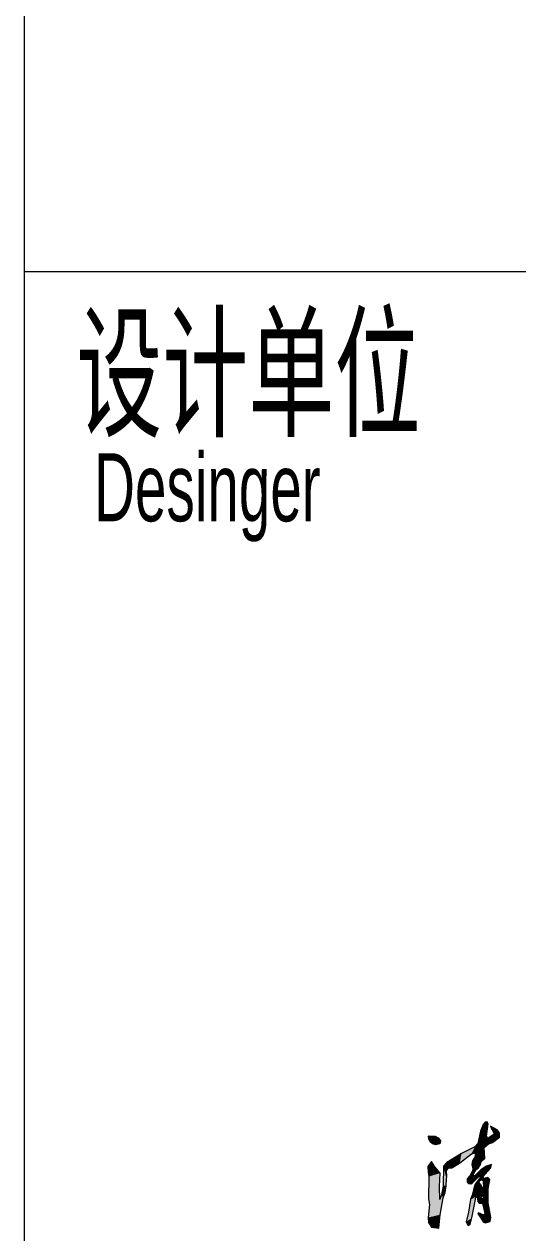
# Model space of a CAD drawing. Header units: millimetres. Extents: x 5 to 599, y 5 to 425.
# Drawn here: x 539.9 to 553.87, y 237.65 to 271.87 of the extents above; entities that cross this region are included whole.
import ezdxf

# ---------------------------------------------------------------- set-up
doc = ezdxf.new("R2010")
doc.units = ezdxf.units.MM
doc.linetypes.add('XKITLINE00', pattern=[0])
doc.layers.add('OtherObjectType', color=1, linetype='Continuous', lineweight=0)
doc.styles.add('$TD_AUDIT_GENERATED_(8D)', font='ARIAL.TTF')

# ---------------------------------------------------------------- blocks, each defined once
blk = doc.blocks.new('*A3')
at = {"layer": 'OtherObjectType'}
for points in [[(552.884, 240.718), (553.025, 240.738), (552.982, 240.382), (552.813, 240.527)], [(552.942, 240.785), (552.997, 240.792), (553.025, 240.738), (552.884, 240.718)], [(553.279, 240.563), (553.167, 240.517), (553.118, 240.589), (553.096, 240.665)], [(553.345, 240.478), (553.198, 240.439), (553.167, 240.517), (553.279, 240.563)], [(551.343, 240.386), (551.358, 240.398), (551.527, 240.384), (551.352, 240.306)], [(551.352, 240.306), (551.527, 240.384), (551.612, 240.343), (551.388, 240.223)], [(551.388, 240.223), (551.612, 240.343), (551.674, 240.252), (551.447, 240.169)], [(551.447, 240.169), (551.674, 240.252), (551.659, 240.166), (551.543, 240.137)], [(552.813, 240.527), (552.982, 240.382), (553.018, 240.32), (552.733, 240.175)], [(553.033, 240.171), (552.733, 240.175), (553.018, 240.32)], [(553.198, 240.439), (553.346, 240.36), (553.153, 240.209), (553.018, 240.32)], [(553.033, 240.171), (553.018, 240.32), (553.153, 240.209)], [(553.345, 240.478), (553.346, 240.36), (553.198, 240.439)], [(552.272, 239.891), (552.22, 239.62), (551.999, 239.485), (551.857, 239.636)], [(552.653, 240.087), (552.556, 239.889), (552.22, 239.62), (552.272, 239.891)], [(552.653, 240.087), (552.638, 239.908), (552.556, 239.889)], [(552.638, 239.908), (552.653, 240.087), (552.917, 240.068)], [(552.638, 239.908), (552.917, 240.068), (552.929, 239.75), (552.67, 239.887)], [(552.67, 239.887), (552.929, 239.75), (552.83, 239.662), (552.647, 239.788)], [(552.733, 240.175), (553.033, 240.171), (552.917, 240.068), (552.653, 240.087)], [(551.322, 239.528), (551.422, 239.671), (551.513, 239.517), (551.327, 239.362)], [(551.764, 239.538), (551.843, 239.168), (551.841, 238.98), (551.756, 238.981)], [(551.857, 239.636), (551.907, 239.476), (551.852, 239.412), (551.764, 239.538)], [(551.764, 239.538), (551.855, 239.242), (551.843, 239.168)], [(551.855, 239.242), (551.764, 239.538), (551.852, 239.412)], [(551.857, 239.636), (551.999, 239.485), (551.907, 239.476)], [(552.58, 239.685), (552.801, 239.568), (552.746, 239.48), (552.568, 239.586)], [(552.568, 239.586), (552.746, 239.48), (552.685, 239.446), (552.593, 239.462)], [(552.647, 239.788), (552.83, 239.662), (552.801, 239.568), (552.58, 239.685)], [(552.975, 239.541), (552.808, 239.266), (552.749, 239.238), (552.821, 239.434)], [(552.975, 239.541), (553.123, 239.584), (553.094, 239.481), (552.808, 239.266)], [(551.327, 239.362), (551.513, 239.517), (551.665, 239.341), (551.344, 239.24)], [(551.344, 239.24), (551.665, 239.341), (551.648, 238.962), (551.335, 238.609)], [(552.506, 239.266), (552.612, 239.273), (552.648, 239.263), (552.436, 239.176)], [(552.648, 239.263), (552.587, 239.062), (552.532, 239.038), (552.436, 239.176)], [(552.575, 239.39), (552.618, 239.328), (552.612, 239.273), (552.506, 239.266)], [(552.593, 239.462), (552.685, 239.446), (552.618, 239.328), (552.575, 239.39)], [(552.821, 239.434), (552.749, 239.238), (552.587, 239.062), (552.648, 239.263)], [(552.807, 239.226), (552.831, 239.141), (552.767, 239.106), (552.663, 239.024)], [(552.808, 239.266), (553.094, 239.481), (552.878, 239.23), (552.807, 239.226)], [(552.807, 239.226), (552.878, 239.23), (552.905, 239.19), (552.831, 239.141)], [(552.896, 239.126), (552.831, 239.141), (552.905, 239.19)], [(552.905, 239.19), (553.031, 238.891), (552.903, 238.923), (552.896, 239.126)], [(553.019, 239.214), (553.078, 239.163), (553.031, 238.891), (552.905, 239.19)], [(551.335, 238.609), (551.648, 238.962), (551.659, 238.592), (551.365, 238.455)], [(551.756, 238.981), (551.811, 238.787), (551.749, 238.644), (551.707, 238.722)], [(551.756, 238.981), (551.841, 238.98), (551.811, 238.787)], [(552.436, 239.176), (552.532, 239.038), (552.469, 239.042), (552.428, 239.095)], [(552.618, 238.906), (552.771, 239.054), (552.813, 239.023), (552.577, 238.718)], [(552.577, 238.718), (552.813, 239.023), (552.858, 238.929), (552.673, 238.671)], [(552.663, 239.024), (552.767, 239.106), (552.771, 239.054), (552.618, 238.906)], [(552.673, 238.671), (552.858, 238.929), (552.903, 238.923), (552.715, 238.673)], [(552.715, 238.673), (552.903, 238.923), (552.852, 238.717), (552.818, 238.668)], [(552.903, 238.923), (553.031, 238.891), (552.888, 238.702), (552.852, 238.717)], [(552.888, 238.702), (553.031, 238.891), (553.031, 238.499), (552.891, 238.626)], [(551.365, 238.455), (551.659, 238.592), (551.671, 238.163), (551.332, 238.083)], [(551.707, 238.722), (551.749, 238.644), (551.671, 238.163), (551.659, 238.592)], [(552.467, 238.238), (552.661, 238.548), (552.568, 238.073), (552.408, 237.961)], [(552.531, 238.59), (552.673, 238.671), (552.661, 238.548), (552.467, 238.238)], [(552.531, 238.59), (552.577, 238.718), (552.673, 238.671)], [(552.715, 238.673), (552.818, 238.668), (552.851, 238.61), (552.736, 238.534)], [(552.736, 238.534), (552.851, 238.61), (552.891, 238.626), (552.769, 238.49)], [(552.867, 238.476), (552.769, 238.49), (552.891, 238.626)], [(552.867, 238.476), (552.891, 238.626), (553.031, 238.499)], [(551.332, 238.083), (551.671, 238.163), (551.627, 237.782), (551.341, 237.939)], [(552.906, 238.154), (552.892, 237.95), (552.733, 238.2), (552.755, 238.22)], [(552.867, 238.476), (553.031, 238.499), (553.106, 238.087), (552.934, 238.199)], [(552.934, 238.199), (552.952, 237.935), (552.892, 237.95), (552.906, 238.154)], [(552.934, 238.199), (553.106, 238.087), (553.083, 237.973), (552.952, 237.935)], [(551.423, 237.813), (551.341, 237.939), (551.627, 237.782)], [(552.408, 237.961), (552.568, 238.073), (552.521, 237.885), (552.456, 237.861)]]:
    blk.add_hatch(color=1, dxfattribs=at).paths.add_polyline_path(points, flags=17)
at = {"layer": 'OtherObjectType', "color": 7, "linetype": 'XKITLINE00', "lineweight": 0}
for p, q in [((539.9, 420.298), (539.9, 9.6)), ((539.9, 264.866), (593.969, 264.866))]:
    blk.add_line(p, q, dxfattribs=at)
at = {"layer": 'OtherObjectType', "color": 1, "linetype": 'XKITLINE00', "lineweight": 0}
for p, q in [((552.884, 240.718), (552.813, 240.527)), ((552.942, 240.785), (552.884, 240.718)), ((552.997, 240.792), (552.942, 240.785)), ((552.982, 240.382), (553.025, 240.738)), ((553.025, 240.738), (552.997, 240.792)), ((553.279, 240.563), (553.096, 240.665)), ((553.096, 240.665), (553.118, 240.589)), ((553.118, 240.589), (553.167, 240.517)), ((553.345, 240.478), (553.279, 240.563)), ((551.343, 240.386), (551.358, 240.398)), ((551.352, 240.306), (551.343, 240.386)), ((551.388, 240.223), (551.352, 240.306)), ((551.358, 240.398), (551.527, 240.384)), ((551.447, 240.169), (551.388, 240.223)), ((551.527, 240.384), (551.612, 240.343)), ((551.612, 240.343), (551.674, 240.252)), ((551.674, 240.252), (551.659, 240.166)), ((552.813, 240.527), (552.733, 240.175)), ((553.018, 240.32), (552.982, 240.382)), ((553.198, 240.439), (553.018, 240.32)), ((553.153, 240.209), (553.346, 240.36)), ((553.167, 240.517), (553.198, 240.439)), ((553.346, 240.36), (553.345, 240.478)), ((551.543, 240.137), (551.447, 240.169)), ((551.659, 240.166), (551.543, 240.137)), ((552.272, 239.891), (551.857, 239.636)), ((552.22, 239.62), (552.556, 239.889)), ((552.653, 240.087), (552.272, 239.891)), ((552.556, 239.889), (552.638, 239.908)), ((552.638, 239.908), (552.67, 239.887)), ((552.67, 239.887), (552.647, 239.788)), ((552.733, 240.175), (552.653, 240.087)), ((552.917, 240.068), (553.033, 240.171)), ((552.929, 239.75), (552.917, 240.068)), ((553.033, 240.171), (553.153, 240.209)), ((551.422, 239.671), (551.322, 239.528)), ((551.322, 239.528), (551.327, 239.362)), ((551.513, 239.517), (551.422, 239.671)), ((551.764, 239.538), (551.756, 238.981)), ((551.857, 239.636), (551.764, 239.538)), ((551.999, 239.485), (552.22, 239.62)), ((552.58, 239.685), (552.568, 239.586)), ((552.568, 239.586), (552.593, 239.462)), ((552.647, 239.788), (552.58, 239.685)), ((552.746, 239.48), (552.801, 239.568)), ((552.801, 239.568), (552.83, 239.662)), ((552.975, 239.541), (552.821, 239.434)), ((552.83, 239.662), (552.929, 239.75)), ((553.123, 239.584), (552.975, 239.541)), ((553.094, 239.481), (553.123, 239.584)), ((551.327, 239.362), (551.344, 239.24)), ((551.344, 239.24), (551.335, 238.609)), ((551.665, 239.341), (551.513, 239.517)), ((551.648, 238.962), (551.665, 239.341)), ((551.843, 239.168), (551.855, 239.242)), ((551.852, 239.412), (551.907, 239.476)), ((551.855, 239.242), (551.852, 239.412)), ((551.907, 239.476), (551.999, 239.485)), ((552.506, 239.266), (552.436, 239.176)), ((552.575, 239.39), (552.506, 239.266)), ((552.593, 239.462), (552.575, 239.39)), ((552.587, 239.062), (552.749, 239.238)), ((552.612, 239.273), (552.618, 239.328)), ((552.648, 239.263), (552.612, 239.273)), ((552.618, 239.328), (552.685, 239.446)), ((552.821, 239.434), (552.648, 239.263)), ((552.807, 239.226), (552.663, 239.024)), ((552.685, 239.446), (552.746, 239.48)), ((552.749, 239.238), (552.808, 239.266)), ((552.808, 239.266), (552.807, 239.226)), ((552.878, 239.23), (553.094, 239.481)), ((552.905, 239.19), (552.878, 239.23)), ((553.019, 239.214), (552.905, 239.19)), ((553.078, 239.163), (553.019, 239.214)), ((551.659, 238.592), (551.648, 238.962)), ((551.756, 238.981), (551.707, 238.722)), ((551.811, 238.787), (551.841, 238.98)), ((551.841, 238.98), (551.843, 239.168)), ((552.436, 239.176), (552.428, 239.095)), ((552.428, 239.095), (552.469, 239.042)), ((552.469, 239.042), (552.532, 239.038)), ((552.532, 239.038), (552.587, 239.062)), ((552.618, 238.906), (552.577, 238.718)), ((552.663, 239.024), (552.618, 238.906)), ((552.831, 239.141), (552.767, 239.106)), ((552.767, 239.106), (552.771, 239.054)), ((552.771, 239.054), (552.813, 239.023)), ((552.813, 239.023), (552.858, 238.929)), ((552.896, 239.126), (552.831, 239.141)), ((552.858, 238.929), (552.903, 238.923)), ((552.903, 238.923), (552.896, 239.126)), ((553.031, 238.891), (553.078, 239.163)), ((553.031, 238.499), (553.031, 238.891)), ((551.335, 238.609), (551.365, 238.455)), ((551.707, 238.722), (551.659, 238.592)), ((551.671, 238.163), (551.749, 238.644)), ((551.749, 238.644), (551.811, 238.787)), ((552.531, 238.59), (552.467, 238.238)), ((552.577, 238.718), (552.531, 238.59)), ((552.568, 238.073), (552.661, 238.548)), ((552.661, 238.548), (552.673, 238.671)), ((552.673, 238.671), (552.715, 238.673)), ((552.715, 238.673), (552.736, 238.534)), ((552.736, 238.534), (552.769, 238.49)), ((552.852, 238.717), (552.818, 238.668)), ((552.818, 238.668), (552.851, 238.61)), ((552.851, 238.61), (552.891, 238.626)), ((552.888, 238.702), (552.852, 238.717)), ((552.891, 238.626), (552.888, 238.702)), ((551.365, 238.455), (551.332, 238.083)), ((551.627, 237.782), (551.671, 238.163)), ((552.467, 238.238), (552.408, 237.961)), ((552.755, 238.22), (552.733, 238.2)), ((552.733, 238.2), (552.892, 237.95)), ((552.906, 238.154), (552.755, 238.22)), ((552.769, 238.49), (552.867, 238.476)), ((552.867, 238.476), (552.934, 238.199)), ((552.934, 238.199), (552.906, 238.154)), ((553.106, 238.087), (553.031, 238.499)), ((551.332, 238.083), (551.341, 237.939)), ((551.341, 237.939), (551.423, 237.813)), ((552.408, 237.961), (552.456, 237.861)), ((552.456, 237.861), (552.521, 237.885)), ((552.521, 237.885), (552.568, 238.073)), ((552.892, 237.95), (552.952, 237.935)), ((552.952, 237.935), (553.083, 237.973)), ((553.083, 237.973), (553.106, 238.087)), ((551.423, 237.813), (551.627, 237.782))]:
    blk.add_line(p, q, dxfattribs=at)
at = {"layer": 'OtherObjectType', "color": 7, "style": '$TD_AUDIT_GENERATED_(8D)', "width": 0.595}
for s, height, p in [('设计单位', 3, (541.37, 260.502)), ('Desinger', 1.9272, (541.877, 257.794))]:
    blk.add_text(s, height=height, dxfattribs=at).set_placement(p)

msp = doc.modelspace()

# ---------------------------------------------------------------- block references
at = {"lineweight": 0}
msp.add_blockref('*A3', (0, 0), dxfattribs=at)

doc.saveas('drawing.dxf')
